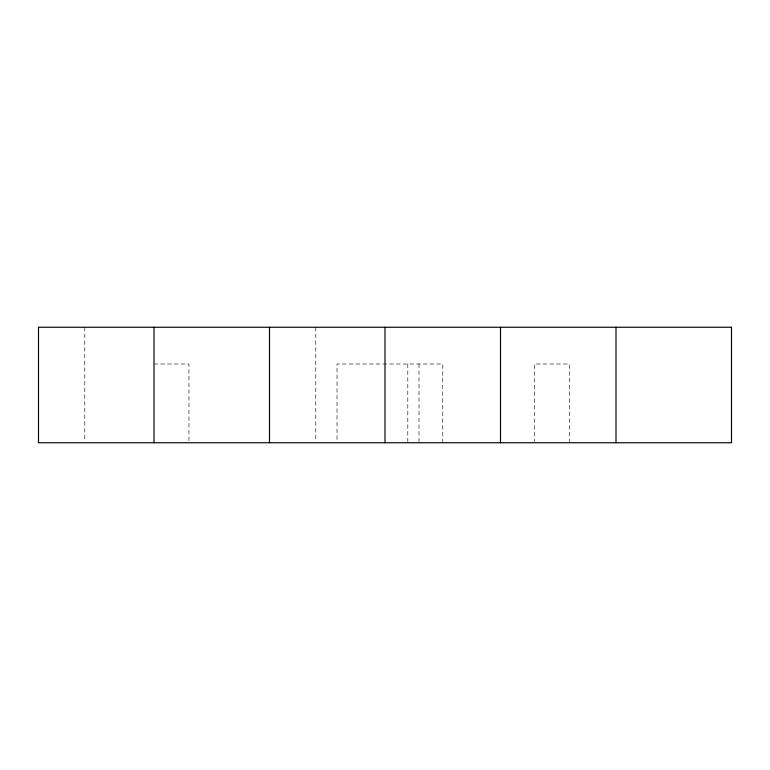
<?xml version="1.0" encoding="UTF-8"?>
<svg xmlns="http://www.w3.org/2000/svg" width="770" height="770" viewBox="0 0 770 770"><rect width="100%" height="100%" fill="white"/><g stroke="black" fill="none" stroke-linecap="round" stroke-linejoin="round"><path stroke-width="0.58" stroke-dasharray="3.85 2.89" d="M154 364.008L188.948 364.008L188.948 442.75M569.319 442.75L569.319 364.008L534.361 364.008L534.361 441.557M442.75 442.75L442.75 364.008L337.019 364.008L337.019 441.557M419.015 364.008L419.015 442.75M407.802 364.008L407.802 441.557M315.777 327.25L315.777 441.547M84.777 327.25L84.777 441.547"/><path stroke-width="1.16" d="M616 327.25L616 442.75M500.5 327.25L500.5 442.75M385 327.25L385 442.75M269.5 327.25L269.5 442.75M154 327.25L154 442.75M731.5 327.25L38.5 327.25L38.5 442.75L731.5 442.75L731.5 327.25"/></g></svg>
